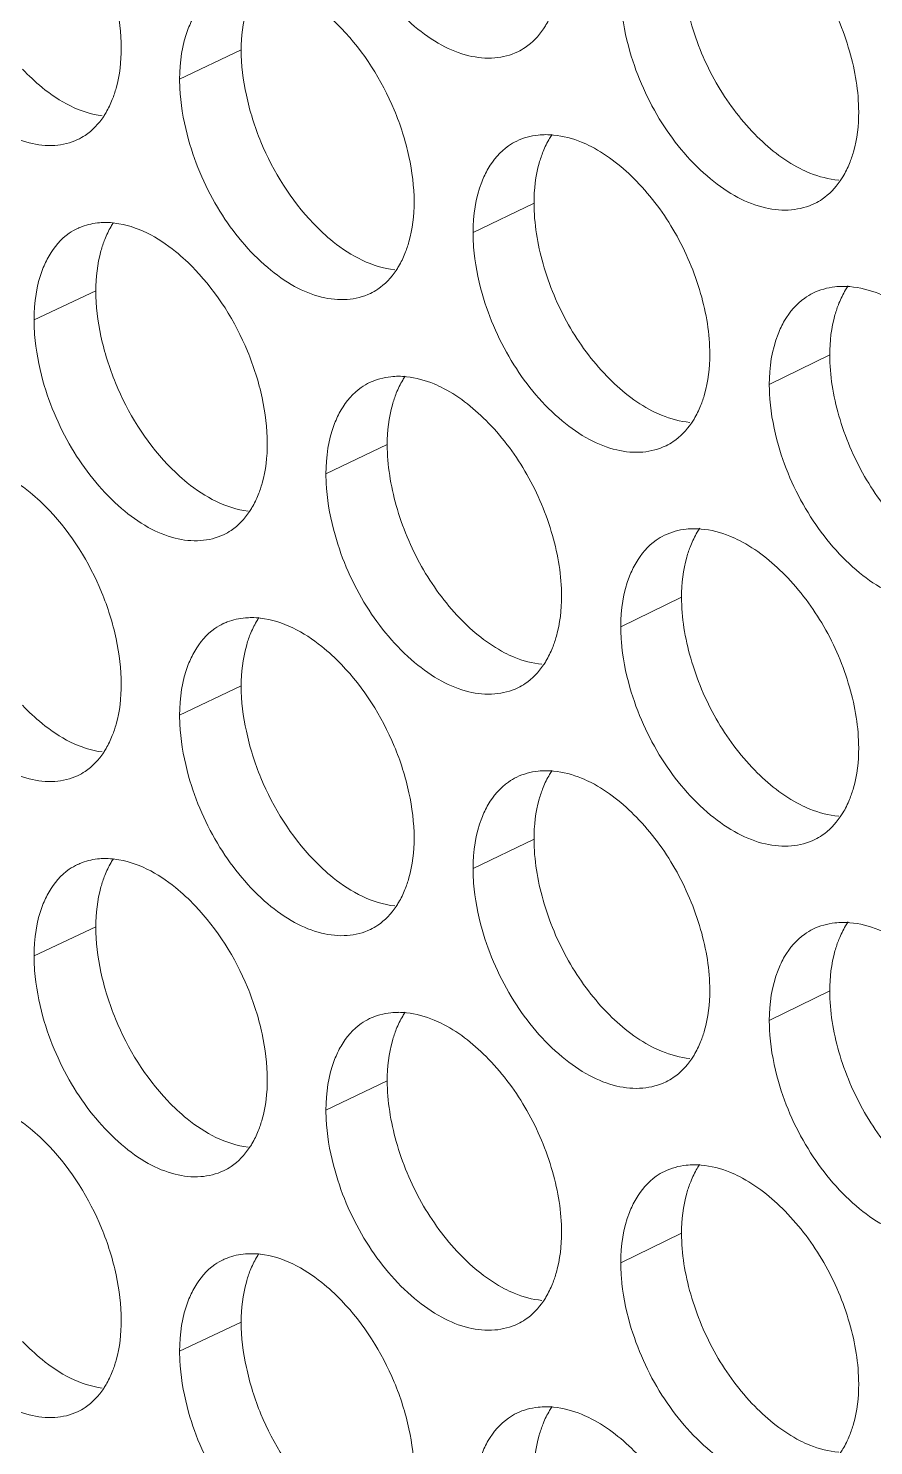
# Model space of a CAD drawing. Header units: millimetres. Extents: x 1177 to 4147, y 93 to 2194.
# Drawn here: x 2569.97 to 2580.43, y 845.47 to 863.01 of the extents above; entities that cross this region are included whole.
import ezdxf

# ---------------------------------------------------------------- set-up
doc = ezdxf.new("R2010")
doc.units = ezdxf.units.MM
doc.header["$LTSCALE"] = 0.1
doc.layers.get('0').update_dxf_attribs({"lineweight": 13})
doc.layers.add('标注', color=251, linetype='Continuous', lineweight=9)

# ---------------------------------------------------------------- blocks, each defined once
blk = doc.blocks.new('02')
at = {"layer": '标注'}
for p, q in [((4444.276, 823.764), (4443.187, 823.249)), ((4449.455, 821.055), (4448.376, 820.535)), ((4441.706, 819.503), (4440.612, 818.99)), ((4454.685, 818.371), (4453.616, 817.845)), ((4446.859, 816.782), (4445.775, 816.264)), ((4452.064, 814.085), (4450.989, 813.562)), ((4444.276, 812.514), (4443.187, 811.999)), ((4449.455, 809.805), (4448.376, 809.285)), ((4441.706, 808.253), (4440.612, 807.74)), ((4441.706, 808.253), (4440.612, 807.74)), ((4454.685, 807.121), (4453.616, 806.595)), ((4446.859, 805.532), (4445.775, 805.014)), ((4446.859, 805.532), (4445.775, 805.014)), ((4452.064, 802.835), (4450.989, 802.312)), ((4452.064, 802.835), (4450.989, 802.312)), ((4444.276, 801.264), (4443.187, 800.749))]:
    blk.add_line(p, q, dxfattribs=at)
for centre, radius, start, end in [((4449.664, 820.835), 1.43, 84.4925, 89.9118), ((4441.831, 819.655), 1.051, 110.5478, 115.181), ((4441.87, 819.31), 1.402, 83.021, 89.4851), ((4454.923, 818.132), 1.449, 85.444, 90.1903), ((4447.053, 816.571), 1.421, 84.008, 89.7708), ((4452.287, 813.856), 1.439, 84.9711, 90.0516), ((4444.455, 812.312), 1.411, 83.5175, 89.6286), ((4444.413, 812.658), 1.06, 111.219, 115.391), ((4449.664, 809.585), 1.43, 84.4925, 89.9118), ((4441.87, 808.06), 1.402, 83.021, 89.4851), ((4441.87, 808.06), 1.402, 83.021, 89.4851), ((4441.831, 808.405), 1.051, 110.5478, 115.181), ((4441.831, 808.405), 1.051, 110.5478, 115.181), ((4454.923, 806.882), 1.449, 85.444, 90.1903), ((4447.053, 805.321), 1.421, 84.008, 89.7708), ((4447.053, 805.321), 1.421, 84.008, 89.7708), ((4452.287, 802.606), 1.439, 84.9711, 90.0516), ((4452.287, 802.606), 1.439, 84.9711, 90.0516), ((4444.455, 801.062), 1.411, 83.5175, 89.6286), ((4444.413, 801.408), 1.06, 111.219, 115.391), ((4449.664, 798.335), 1.43, 84.4925, 89.9118)]:
    blk.add_arc(centre, radius, start, end, dxfattribs=at)
for points, knots in [([(4442.155, 823.795), (4442.155, 824.064), (4442.085, 824.622), (4441.745, 825.701), (4441.276, 826.453), (4440.884, 826.868)], [0, 0, 0, 0, 0.238218, 0.493853, 1, 1, 1, 1]), ([(4445.935, 826.436), (4446.06, 825.994), (4446.427, 825.162), (4447.134, 824.309), (4447.792, 823.841), (4448.277, 823.644), (4448.748, 823.596), (4449.042, 823.671), (4449.169, 823.732)], [0, 0, 0, 0, 0.295542, 0.576027, 0.700439, 0.810823, 0.909172, 1, 1, 1, 1]), ([(4445.935, 826.436), (4446.06, 825.994), (4446.427, 825.162), (4447.134, 824.309), (4447.792, 823.841), (4448.277, 823.644), (4448.748, 823.596), (4449.042, 823.671), (4449.169, 823.732)], [0, 0, 0, 0, 0.295542, 0.576027, 0.700439, 0.810823, 0.909172, 1, 1, 1, 1]), ([(4455.197, 822.668), (4455.197, 823.031), (4455.069, 823.782), (4454.624, 824.832), (4453.958, 825.725), (4453.389, 826.183), (4453.089, 826.336)], [0, 0, 0, 0, 0.247276, 0.512232, 0.770569, 1, 1, 1, 1]), ([(4455.197, 822.668), (4455.197, 823.031), (4455.069, 823.782), (4454.624, 824.832), (4453.958, 825.725), (4453.389, 826.183), (4453.089, 826.336)], [0, 0, 0, 0, 0.247276, 0.512232, 0.770569, 1, 1, 1, 1]), ([(4452.064, 825.335), (4452.064, 824.972), (4452.191, 824.22), (4452.632, 823.169), (4453.293, 822.275), (4453.861, 821.817), (4454.16, 821.665)], [0, 0, 0, 0, 0.24758, 0.512681, 0.770856, 1, 1, 1, 1]), ([(4452.064, 825.335), (4452.064, 824.972), (4452.191, 824.22), (4452.632, 823.169), (4453.293, 822.275), (4453.861, 821.817), (4454.16, 821.665)], [0, 0, 0, 0, 0.24758, 0.512681, 0.770856, 1, 1, 1, 1]), ([(4438.207, 824.909), (4438.329, 824.467), (4438.688, 823.637), (4439.382, 822.78), (4440.027, 822.306), (4440.504, 822.104), (4440.967, 822.049), (4441.257, 822.118), (4441.383, 822.177)], [0, 0, 0, 0, 0.29692, 0.578074, 0.702428, 0.812421, 0.910064, 1, 1, 1, 1]), ([(4446.05, 824.142), (4445.94, 824.257), (4445.535, 824.634), (4445.01, 824.92), (4444.615, 824.964)], [0, 0, 0, 0, 0.284731, 1, 1, 1, 1]), ([(4450.989, 824.812), (4450.989, 824.725), (4451.005, 824.361), (4451.075, 824.001), (4451.151, 823.735)], [0, 0, 0, 0, 0.238471, 1, 1, 1, 1]), ([(4450.989, 824.812), (4450.989, 824.725), (4451.005, 824.361), (4451.075, 824.001), (4451.151, 823.735)], [0, 0, 0, 0, 0.238471, 1, 1, 1, 1]), ([(4444.435, 824.675), (4444.409, 824.608), (4444.311, 824.314), (4444.276, 824.002), (4444.276, 823.764)], [0, 0, 0, 0, 0.232089, 1, 1, 1, 1]), ([(4443.454, 824.381), (4443.41, 824.305), (4443.243, 823.95), (4443.187, 823.551), (4443.187, 823.249)], [0, 0, 0, 0, 0.226658, 1, 1, 1, 1]), ([(4449.621, 824.135), (4449.637, 824.158), (4449.698, 824.255), (4449.749, 824.359), (4449.781, 824.44)], [0, 0, 0, 0, 0.242432, 1, 1, 1, 1]), ([(4449.621, 824.135), (4449.637, 824.158), (4449.698, 824.255), (4449.749, 824.359), (4449.781, 824.44)], [0, 0, 0, 0, 0.242432, 1, 1, 1, 1]), ([(4447.334, 821.075), (4447.334, 821.344), (4447.263, 821.902), (4446.92, 822.981), (4446.446, 823.73), (4446.05, 824.142)], [0, 0, 0, 0, 0.238081, 0.493556, 1, 1, 1, 1]), ([(4449.169, 823.732), (4449.213, 823.754), (4449.39, 823.855), (4449.535, 824.008), (4449.621, 824.135)], [0, 0, 0, 0, 0.2437, 1, 1, 1, 1]), ([(4449.169, 823.732), (4449.213, 823.754), (4449.39, 823.855), (4449.535, 824.008), (4449.621, 824.135)], [0, 0, 0, 0, 0.2437, 1, 1, 1, 1]), ([(4441.996, 822.885), (4442.023, 822.952), (4442.12, 823.245), (4442.155, 823.557), (4442.155, 823.795)], [0, 0, 0, 0, 0.232027, 1, 1, 1, 1]), ([(4444.276, 823.764), (4444.276, 823.496), (4444.347, 822.937), (4444.686, 821.858), (4445.157, 821.108), (4445.552, 820.695)], [0, 0, 0, 0, 0.238296, 0.493918, 1, 1, 1, 1]), ([(4451.151, 823.735), (4451.278, 823.292), (4451.649, 822.459), (4452.367, 821.609), (4453.032, 821.145), (4453.524, 820.952), (4454, 820.909), (4454.295, 820.987), (4454.423, 821.05)], [0, 0, 0, 0, 0.294634, 0.574682, 0.699134, 0.809777, 0.908589, 1, 1, 1, 1]), ([(4451.151, 823.735), (4451.278, 823.292), (4451.649, 822.459), (4452.367, 821.609), (4453.032, 821.145), (4453.524, 820.952), (4454, 820.909), (4454.295, 820.987), (4454.423, 821.05)], [0, 0, 0, 0, 0.294634, 0.574682, 0.699134, 0.809777, 0.908589, 1, 1, 1, 1]), ([(4440.411, 823.422), (4440.518, 823.308), (4440.914, 822.932), (4441.429, 822.645), (4441.819, 822.597)], [0, 0, 0, 0, 0.284983, 1, 1, 1, 1]), ([(4443.187, 823.249), (4443.187, 823.162), (4443.202, 822.798), (4443.271, 822.438), (4443.346, 822.171)], [0, 0, 0, 0, 0.238377, 1, 1, 1, 1]), ([(4441.844, 822.589), (4441.858, 822.612), (4441.917, 822.706), (4441.965, 822.807), (4441.996, 822.885)], [0, 0, 0, 0, 0.242305, 1, 1, 1, 1]), ([(4441.383, 822.177), (4441.428, 822.199), (4441.61, 822.301), (4441.757, 822.458), (4441.844, 822.589)], [0, 0, 0, 0, 0.243002, 1, 1, 1, 1]), ([(4455.034, 821.757), (4455.062, 821.823), (4455.161, 822.117), (4455.197, 822.43), (4455.197, 822.668)], [0, 0, 0, 0, 0.232772, 1, 1, 1, 1]), ([(4455.034, 821.757), (4455.062, 821.823), (4455.161, 822.117), (4455.197, 822.43), (4455.197, 822.668)], [0, 0, 0, 0, 0.232772, 1, 1, 1, 1]), ([(4449.666, 822.265), (4449.62, 822.265), (4449.443, 822.256), (4449.267, 822.209), (4449.148, 822.152)], [0, 0, 0, 0, 0.258394, 1, 1, 1, 1]), ([(4449.775, 822.27), (4449.76, 822.247), (4449.699, 822.15), (4449.648, 822.047), (4449.616, 821.966)], [0, 0, 0, 0, 0.242417, 1, 1, 1, 1]), ([(4450.466, 822.054), (4450.411, 822.082), (4450.2, 822.18), (4449.971, 822.242), (4449.801, 822.258)], [0, 0, 0, 0, 0.266613, 1, 1, 1, 1]), ([(4443.346, 822.171), (4443.47, 821.729), (4443.834, 820.898), (4444.537, 820.044), (4445.19, 819.573), (4445.673, 819.375), (4446.142, 819.324), (4446.434, 819.397), (4446.561, 819.458)], [0, 0, 0, 0, 0.295999, 0.576706, 0.701098, 0.811352, 0.909467, 1, 1, 1, 1]), ([(4449.148, 822.152), (4449.097, 822.127), (4448.894, 822.008), (4448.735, 821.821), (4448.645, 821.667)], [0, 0, 0, 0, 0.241979, 1, 1, 1, 1]), ([(4452.564, 818.381), (4452.564, 818.744), (4452.436, 819.496), (4451.993, 820.547), (4451.331, 821.441), (4450.765, 821.9), (4450.466, 822.054)], [0, 0, 0, 0, 0.24746, 0.512581, 0.770891, 1, 1, 1, 1]), ([(4449.616, 821.966), (4449.589, 821.9), (4449.491, 821.606), (4449.455, 821.293), (4449.455, 821.055)], [0, 0, 0, 0, 0.232387, 1, 1, 1, 1]), ([(4454.87, 821.447), (4454.886, 821.47), (4454.949, 821.569), (4455.001, 821.674), (4455.034, 821.757)], [0, 0, 0, 0, 0.242531, 1, 1, 1, 1]), ([(4454.87, 821.447), (4454.886, 821.47), (4454.949, 821.569), (4455.001, 821.674), (4455.034, 821.757)], [0, 0, 0, 0, 0.242531, 1, 1, 1, 1]), ([(4448.645, 821.667), (4448.6, 821.59), (4448.432, 821.236), (4448.376, 820.836), (4448.376, 820.535)], [0, 0, 0, 0, 0.227147, 1, 1, 1, 1]), ([(4454.16, 821.665), (4454.217, 821.636), (4454.433, 821.537), (4454.669, 821.476), (4454.843, 821.462)], [0, 0, 0, 0, 0.266627, 1, 1, 1, 1]), ([(4454.16, 821.665), (4454.217, 821.636), (4454.433, 821.537), (4454.669, 821.476), (4454.843, 821.462)], [0, 0, 0, 0, 0.266627, 1, 1, 1, 1]), ([(4454.423, 821.05), (4454.467, 821.071), (4454.641, 821.172), (4454.784, 821.322), (4454.87, 821.447)], [0, 0, 0, 0, 0.244132, 1, 1, 1, 1]), ([(4454.423, 821.05), (4454.467, 821.071), (4454.641, 821.172), (4454.784, 821.322), (4454.87, 821.447)], [0, 0, 0, 0, 0.244132, 1, 1, 1, 1]), ([(4447.173, 820.165), (4447.2, 820.232), (4447.299, 820.526), (4447.334, 820.838), (4447.334, 821.075)], [0, 0, 0, 0, 0.232325, 1, 1, 1, 1]), ([(4449.455, 821.055), (4449.455, 820.692), (4449.582, 819.94), (4450.02, 818.889), (4450.678, 817.994), (4451.243, 817.534), (4451.541, 817.38)], [0, 0, 0, 0, 0.247764, 0.513029, 0.771178, 1, 1, 1, 1]), ([(4441.383, 820.607), (4441.332, 820.583), (4441.127, 820.465), (4440.967, 820.277), (4440.878, 820.122)], [0, 0, 0, 0, 0.241405, 1, 1, 1, 1]), ([(4441.883, 820.712), (4441.846, 820.712), (4441.703, 820.707), (4441.561, 820.677), (4441.462, 820.64)], [0, 0, 0, 0, 0.257421, 1, 1, 1, 1]), ([(4442.016, 820.708), (4442.001, 820.686), (4441.943, 820.592), (4441.895, 820.491), (4441.864, 820.413)], [0, 0, 0, 0, 0.24229, 1, 1, 1, 1]), ([(4443.46, 819.877), (4443.352, 819.991), (4442.951, 820.367), (4442.433, 820.654), (4442.04, 820.701)], [0, 0, 0, 0, 0.2848, 1, 1, 1, 1]), ([(4445.552, 820.695), (4445.662, 820.58), (4446.067, 820.201), (4446.594, 819.916), (4446.991, 819.874)], [0, 0, 0, 0, 0.28484, 1, 1, 1, 1]), ([(4448.376, 820.535), (4448.376, 820.448), (4448.391, 820.084), (4448.461, 819.724), (4448.537, 819.458)], [0, 0, 0, 0, 0.238439, 1, 1, 1, 1]), ([(4441.864, 820.413), (4441.838, 820.346), (4441.74, 820.053), (4441.706, 819.74), (4441.706, 819.503)], [0, 0, 0, 0, 0.231941, 1, 1, 1, 1]), ([(4440.878, 820.122), (4440.833, 820.046), (4440.667, 819.691), (4440.612, 819.292), (4440.612, 818.99)], [0, 0, 0, 0, 0.226413, 1, 1, 1, 1]), ([(4447.016, 819.864), (4447.031, 819.887), (4447.092, 819.983), (4447.141, 820.086), (4447.173, 820.165)], [0, 0, 0, 0, 0.242387, 1, 1, 1, 1]), ([(4444.738, 816.807), (4444.738, 817.076), (4444.667, 817.634), (4444.326, 818.713), (4443.855, 819.463), (4443.46, 819.877)], [0, 0, 0, 0, 0.23815, 0.493704, 1, 1, 1, 1]), ([(4446.561, 819.458), (4446.606, 819.479), (4446.784, 819.581), (4446.93, 819.735), (4447.016, 819.864)], [0, 0, 0, 0, 0.243475, 1, 1, 1, 1]), ([(4441.706, 819.503), (4441.706, 819.234), (4441.776, 818.676), (4442.114, 817.596), (4442.582, 816.845), (4442.975, 816.43)], [0, 0, 0, 0, 0.238364, 0.494066, 1, 1, 1, 1]), ([(4454.918, 819.581), (4454.871, 819.581), (4454.69, 819.572), (4454.509, 819.522), (4454.388, 819.462)], [0, 0, 0, 0, 0.258411, 1, 1, 1, 1]), ([(4455.011, 819.592), (4454.995, 819.568), (4454.932, 819.47), (4454.881, 819.364), (4454.848, 819.282)], [0, 0, 0, 0, 0.242516, 1, 1, 1, 1]), ([(4455.726, 819.374), (4455.669, 819.403), (4455.45, 819.502), (4455.213, 819.563), (4455.038, 819.577)], [0, 0, 0, 0, 0.266684, 1, 1, 1, 1]), ([(4448.537, 819.458), (4448.662, 819.015), (4449.032, 818.182), (4449.744, 817.331), (4450.405, 816.865), (4450.894, 816.67), (4451.368, 816.624), (4451.662, 816.701), (4451.79, 816.763)], [0, 0, 0, 0, 0.295087, 0.575352, 0.699785, 0.810298, 0.90888, 1, 1, 1, 1]), ([(4454.388, 819.462), (4454.337, 819.437), (4454.135, 819.317), (4453.976, 819.13), (4453.886, 818.977)], [0, 0, 0, 0, 0.242339, 1, 1, 1, 1]), ([(4454.848, 819.282), (4454.821, 819.216), (4454.721, 818.922), (4454.685, 818.608), (4454.685, 818.371)], [0, 0, 0, 0, 0.232686, 1, 1, 1, 1]), ([(4440.612, 818.99), (4440.612, 818.903), (4440.627, 818.54), (4440.696, 818.179), (4440.77, 817.912)], [0, 0, 0, 0, 0.238347, 1, 1, 1, 1]), ([(4453.886, 818.977), (4453.841, 818.9), (4453.673, 818.546), (4453.616, 818.146), (4453.616, 817.845)], [0, 0, 0, 0, 0.227639, 1, 1, 1, 1]), ([(4452.401, 817.47), (4452.428, 817.537), (4452.528, 817.83), (4452.564, 818.143), (4452.564, 818.381)], [0, 0, 0, 0, 0.232623, 1, 1, 1, 1]), ([(4454.685, 818.371), (4454.685, 818.008), (4454.813, 817.256), (4455.256, 816.206), (4455.921, 815.314), (4456.491, 814.857), (4456.791, 814.706)], [0, 0, 0, 0, 0.247397, 0.512334, 0.770535, 1, 1, 1, 1]), ([(4447.059, 817.991), (4447.013, 817.991), (4446.838, 817.983), (4446.665, 817.937), (4446.547, 817.881)], [0, 0, 0, 0, 0.258386, 1, 1, 1, 1]), ([(4447.176, 817.993), (4447.161, 817.971), (4447.101, 817.875), (4447.051, 817.772), (4447.019, 817.693)], [0, 0, 0, 0, 0.242372, 1, 1, 1, 1]), ([(4447.855, 817.778), (4447.8, 817.806), (4447.593, 817.903), (4447.368, 817.966), (4447.201, 817.983)], [0, 0, 0, 0, 0.266572, 1, 1, 1, 1]), ([(4440.77, 817.912), (4440.893, 817.47), (4441.255, 816.639), (4441.953, 815.784), (4442.602, 815.312), (4443.082, 815.111), (4443.548, 815.058), (4443.839, 815.13), (4443.965, 815.189)], [0, 0, 0, 0, 0.296459, 0.577388, 0.701761, 0.811885, 0.909764, 1, 1, 1, 1]), ([(4446.547, 817.881), (4446.496, 817.856), (4446.292, 817.738), (4446.133, 817.55), (4446.043, 817.396)], [0, 0, 0, 0, 0.241792, 1, 1, 1, 1]), ([(4449.942, 814.1), (4449.942, 814.463), (4449.815, 815.215), (4449.375, 816.267), (4448.716, 817.162), (4448.152, 817.623), (4447.855, 817.778)], [0, 0, 0, 0, 0.247645, 0.51293, 0.771215, 1, 1, 1, 1]), ([(4453.616, 817.845), (4453.616, 817.758), (4453.631, 817.395), (4453.702, 817.035), (4453.778, 816.769)], [0, 0, 0, 0, 0.238502, 1, 1, 1, 1]), ([(4447.019, 817.693), (4446.993, 817.626), (4446.895, 817.332), (4446.859, 817.019), (4446.859, 816.782)], [0, 0, 0, 0, 0.232238, 1, 1, 1, 1]), ([(4452.239, 817.163), (4452.255, 817.186), (4452.317, 817.284), (4452.369, 817.389), (4452.401, 817.47)], [0, 0, 0, 0, 0.242481, 1, 1, 1, 1]), ([(4446.043, 817.396), (4445.998, 817.319), (4445.831, 816.965), (4445.775, 816.566), (4445.775, 816.264)], [0, 0, 0, 0, 0.226902, 1, 1, 1, 1]), ([(4451.541, 817.38), (4451.597, 817.352), (4451.81, 817.253), (4452.041, 817.191), (4452.213, 817.176)], [0, 0, 0, 0, 0.266595, 1, 1, 1, 1]), ([(4451.79, 816.763), (4451.834, 816.785), (4452.009, 816.885), (4452.153, 817.037), (4452.239, 817.163)], [0, 0, 0, 0, 0.24392, 1, 1, 1, 1]), ([(4444.578, 815.897), (4444.605, 815.964), (4444.703, 816.257), (4444.738, 816.57), (4444.738, 816.807)], [0, 0, 0, 0, 0.232176, 1, 1, 1, 1]), ([(4446.859, 816.782), (4446.859, 816.419), (4446.985, 815.667), (4447.421, 814.614), (4448.076, 813.718), (4448.638, 813.256), (4448.935, 813.102)], [0, 0, 0, 0, 0.247948, 0.513377, 0.771501, 1, 1, 1, 1]), ([(4453.778, 816.769), (4453.905, 816.325), (4454.28, 815.492), (4455.002, 814.643), (4455.671, 814.181), (4456.166, 813.99), (4456.644, 813.949), (4456.941, 814.029), (4457.07, 814.093)], [0, 0, 0, 0, 0.294183, 0.574014, 0.698487, 0.809259, 0.908301, 1, 1, 1, 1]), ([(4440.884, 815.618), (4440.776, 815.731), (4440.38, 816.106), (4439.868, 816.393), (4439.479, 816.444)], [0, 0, 0, 0, 0.284863, 1, 1, 1, 1]), ([(4442.975, 816.43), (4443.084, 816.316), (4443.484, 815.938), (4444.005, 815.652), (4444.398, 815.607)], [0, 0, 0, 0, 0.284914, 1, 1, 1, 1]), ([(4445.775, 816.264), (4445.775, 816.177), (4445.79, 815.813), (4445.86, 815.453), (4445.935, 815.186)], [0, 0, 0, 0, 0.238408, 1, 1, 1, 1]), ([(4444.423, 815.599), (4444.438, 815.621), (4444.498, 815.717), (4444.547, 815.818), (4444.578, 815.897)], [0, 0, 0, 0, 0.242345, 1, 1, 1, 1]), ([(4442.155, 812.545), (4442.155, 812.814), (4442.085, 813.372), (4441.745, 814.451), (4441.276, 815.203), (4440.884, 815.618)], [0, 0, 0, 0, 0.238218, 0.493853, 1, 1, 1, 1]), ([(4443.965, 815.189), (4444.01, 815.211), (4444.191, 815.313), (4444.337, 815.469), (4444.423, 815.599)], [0, 0, 0, 0, 0.243242, 1, 1, 1, 1]), ([(4452.286, 815.295), (4452.239, 815.295), (4452.06, 815.286), (4451.882, 815.237), (4451.762, 815.179)], [0, 0, 0, 0, 0.258402, 1, 1, 1, 1]), ([(4452.387, 815.303), (4452.371, 815.28), (4452.309, 815.182), (4452.258, 815.078), (4452.226, 814.996)], [0, 0, 0, 0, 0.242465, 1, 1, 1, 1]), ([(4453.089, 815.086), (4453.033, 815.114), (4452.819, 815.213), (4452.586, 815.275), (4452.413, 815.29)], [0, 0, 0, 0, 0.266651, 1, 1, 1, 1]), ([(4445.935, 815.186), (4446.06, 814.744), (4446.427, 813.912), (4447.134, 813.059), (4447.792, 812.591), (4448.277, 812.394), (4448.748, 812.346), (4449.042, 812.421), (4449.169, 812.482)], [0, 0, 0, 0, 0.295542, 0.576027, 0.700439, 0.810823, 0.909172, 1, 1, 1, 1]), ([(4451.762, 815.179), (4451.711, 815.154), (4451.508, 815.034), (4451.349, 814.847), (4451.259, 814.694)], [0, 0, 0, 0, 0.242161, 1, 1, 1, 1]), ([(4452.226, 814.996), (4452.199, 814.93), (4452.1, 814.636), (4452.064, 814.323), (4452.064, 814.085)], [0, 0, 0, 0, 0.232536, 1, 1, 1, 1]), ([(4455.197, 811.418), (4455.197, 811.781), (4455.069, 812.532), (4454.624, 813.582), (4453.958, 814.475), (4453.389, 814.933), (4453.089, 815.086)], [0, 0, 0, 0, 0.247276, 0.512232, 0.770569, 1, 1, 1, 1]), ([(4451.259, 814.694), (4451.214, 814.617), (4451.046, 814.263), (4450.989, 813.863), (4450.989, 813.562)], [0, 0, 0, 0, 0.227393, 1, 1, 1, 1]), ([(4449.781, 813.19), (4449.808, 813.256), (4449.907, 813.55), (4449.942, 813.863), (4449.942, 814.1)], [0, 0, 0, 0, 0.232474, 1, 1, 1, 1]), ([(4452.064, 814.085), (4452.064, 813.722), (4452.191, 812.97), (4452.632, 811.919), (4453.293, 811.025), (4453.861, 810.567), (4454.16, 810.415)], [0, 0, 0, 0, 0.24758, 0.512681, 0.770856, 1, 1, 1, 1]), ([(4444.464, 813.723), (4444.426, 813.723), (4444.279, 813.718), (4444.132, 813.686), (4444.03, 813.646)], [0, 0, 0, 0, 0.257534, 1, 1, 1, 1]), ([(4444.59, 813.723), (4444.575, 813.7), (4444.515, 813.605), (4444.467, 813.504), (4444.435, 813.425)], [0, 0, 0, 0, 0.242329, 1, 1, 1, 1]), ([(4446.05, 812.892), (4445.94, 813.007), (4445.535, 813.384), (4445.01, 813.67), (4444.615, 813.714)], [0, 0, 0, 0, 0.284731, 1, 1, 1, 1]), ([(4438.207, 813.659), (4438.329, 813.217), (4438.688, 812.387), (4439.382, 811.53), (4440.027, 811.056), (4440.504, 810.854), (4440.967, 810.799), (4441.257, 810.868), (4441.383, 810.927)], [0, 0, 0, 0, 0.29692, 0.578074, 0.702428, 0.812421, 0.910064, 1, 1, 1, 1]), ([(4443.959, 813.616), (4443.908, 813.591), (4443.703, 813.473), (4443.544, 813.286), (4443.454, 813.131)], [0, 0, 0, 0, 0.241601, 1, 1, 1, 1]), ([(4450.989, 813.562), (4450.989, 813.475), (4451.005, 813.111), (4451.075, 812.751), (4451.151, 812.485)], [0, 0, 0, 0, 0.238471, 1, 1, 1, 1]), ([(4444.435, 813.425), (4444.409, 813.358), (4444.311, 813.064), (4444.276, 812.752), (4444.276, 812.514)], [0, 0, 0, 0, 0.232089, 1, 1, 1, 1]), ([(4443.454, 813.131), (4443.41, 813.055), (4443.243, 812.7), (4443.187, 812.301), (4443.187, 811.999)], [0, 0, 0, 0, 0.226658, 1, 1, 1, 1]), ([(4448.935, 813.102), (4448.99, 813.074), (4449.199, 812.976), (4449.427, 812.913), (4449.595, 812.897)], [0, 0, 0, 0, 0.266559, 1, 1, 1, 1]), ([(4449.621, 812.885), (4449.637, 812.908), (4449.698, 813.005), (4449.749, 813.109), (4449.781, 813.19)], [0, 0, 0, 0, 0.242432, 1, 1, 1, 1]), ([(4447.334, 809.825), (4447.334, 810.094), (4447.263, 810.652), (4446.92, 811.731), (4446.446, 812.48), (4446.05, 812.892)], [0, 0, 0, 0, 0.238081, 0.493556, 1, 1, 1, 1]), ([(4449.169, 812.482), (4449.213, 812.504), (4449.39, 812.605), (4449.535, 812.758), (4449.621, 812.885)], [0, 0, 0, 0, 0.2437, 1, 1, 1, 1]), ([(4441.996, 811.635), (4442.023, 811.702), (4442.12, 811.995), (4442.155, 812.307), (4442.155, 812.545)], [0, 0, 0, 0, 0.232027, 1, 1, 1, 1]), ([(4444.276, 812.514), (4444.276, 812.246), (4444.347, 811.687), (4444.686, 810.608), (4445.157, 809.858), (4445.552, 809.445)], [0, 0, 0, 0, 0.238296, 0.493918, 1, 1, 1, 1]), ([(4451.151, 812.485), (4451.278, 812.042), (4451.649, 811.209), (4452.367, 810.359), (4453.032, 809.895), (4453.524, 809.702), (4454, 809.659), (4454.295, 809.737), (4454.423, 809.8)], [0, 0, 0, 0, 0.294634, 0.574682, 0.699134, 0.809777, 0.908589, 1, 1, 1, 1]), ([(4440.411, 812.172), (4440.518, 812.058), (4440.914, 811.682), (4441.429, 811.395), (4441.819, 811.347)], [0, 0, 0, 0, 0.284983, 1, 1, 1, 1]), ([(4443.187, 811.999), (4443.187, 811.912), (4443.202, 811.548), (4443.271, 811.188), (4443.346, 810.921)], [0, 0, 0, 0, 0.238377, 1, 1, 1, 1]), ([(4441.844, 811.339), (4441.858, 811.362), (4441.917, 811.456), (4441.965, 811.557), (4441.996, 811.635)], [0, 0, 0, 0, 0.242305, 1, 1, 1, 1]), ([(4441.383, 810.927), (4441.428, 810.949), (4441.61, 811.051), (4441.757, 811.208), (4441.844, 811.339)], [0, 0, 0, 0, 0.243002, 1, 1, 1, 1]), ([(4455.034, 810.507), (4455.062, 810.573), (4455.161, 810.867), (4455.197, 811.18), (4455.197, 811.418)], [0, 0, 0, 0, 0.232772, 1, 1, 1, 1]), ([(4449.666, 811.015), (4449.62, 811.015), (4449.443, 811.006), (4449.267, 810.959), (4449.148, 810.902)], [0, 0, 0, 0, 0.258394, 1, 1, 1, 1]), ([(4449.775, 811.02), (4449.76, 810.997), (4449.699, 810.9), (4449.648, 810.797), (4449.616, 810.716)], [0, 0, 0, 0, 0.242417, 1, 1, 1, 1]), ([(4450.466, 810.804), (4450.411, 810.832), (4450.2, 810.93), (4449.971, 810.992), (4449.801, 811.008)], [0, 0, 0, 0, 0.266613, 1, 1, 1, 1]), ([(4443.346, 810.921), (4443.47, 810.479), (4443.834, 809.648), (4444.537, 808.794), (4445.19, 808.323), (4445.673, 808.125), (4446.142, 808.074), (4446.434, 808.147), (4446.561, 808.208)], [0, 0, 0, 0, 0.295999, 0.576706, 0.701098, 0.811352, 0.909467, 1, 1, 1, 1]), ([(4449.148, 810.902), (4449.097, 810.877), (4448.894, 810.758), (4448.735, 810.571), (4448.645, 810.417)], [0, 0, 0, 0, 0.241979, 1, 1, 1, 1]), ([(4449.616, 810.716), (4449.589, 810.65), (4449.491, 810.356), (4449.455, 810.043), (4449.455, 809.805)], [0, 0, 0, 0, 0.232387, 1, 1, 1, 1]), ([(4452.564, 807.131), (4452.564, 807.494), (4452.436, 808.246), (4451.993, 809.297), (4451.331, 810.191), (4450.765, 810.65), (4450.466, 810.804)], [0, 0, 0, 0, 0.24746, 0.512581, 0.770891, 1, 1, 1, 1]), ([(4454.87, 810.197), (4454.886, 810.22), (4454.949, 810.319), (4455.001, 810.424), (4455.034, 810.507)], [0, 0, 0, 0, 0.242531, 1, 1, 1, 1]), ([(4448.645, 810.417), (4448.6, 810.34), (4448.432, 809.986), (4448.376, 809.586), (4448.376, 809.285)], [0, 0, 0, 0, 0.227147, 1, 1, 1, 1]), ([(4454.16, 810.415), (4454.217, 810.386), (4454.433, 810.287), (4454.669, 810.226), (4454.843, 810.212)], [0, 0, 0, 0, 0.266627, 1, 1, 1, 1]), ([(4454.423, 809.8), (4454.467, 809.821), (4454.641, 809.922), (4454.784, 810.072), (4454.87, 810.197)], [0, 0, 0, 0, 0.244132, 1, 1, 1, 1]), ([(4447.173, 808.915), (4447.2, 808.982), (4447.299, 809.276), (4447.334, 809.588), (4447.334, 809.825)], [0, 0, 0, 0, 0.232325, 1, 1, 1, 1]), ([(4449.455, 809.805), (4449.455, 809.442), (4449.582, 808.69), (4450.02, 807.639), (4450.678, 806.744), (4451.243, 806.284), (4451.541, 806.13)], [0, 0, 0, 0, 0.247764, 0.513029, 0.771178, 1, 1, 1, 1]), ([(4441.883, 809.462), (4441.846, 809.462), (4441.703, 809.457), (4441.561, 809.427), (4441.462, 809.39)], [0, 0, 0, 0, 0.257421, 1, 1, 1, 1]), ([(4441.883, 809.462), (4441.846, 809.462), (4441.703, 809.457), (4441.561, 809.427), (4441.462, 809.39)], [0, 0, 0, 0, 0.257421, 1, 1, 1, 1]), ([(4442.016, 809.458), (4442.001, 809.436), (4441.943, 809.342), (4441.895, 809.241), (4441.864, 809.163)], [0, 0, 0, 0, 0.24229, 1, 1, 1, 1]), ([(4442.016, 809.458), (4442.001, 809.436), (4441.943, 809.342), (4441.895, 809.241), (4441.864, 809.163)], [0, 0, 0, 0, 0.24229, 1, 1, 1, 1]), ([(4443.46, 808.627), (4443.352, 808.741), (4442.951, 809.117), (4442.433, 809.404), (4442.04, 809.451)], [0, 0, 0, 0, 0.2848, 1, 1, 1, 1]), ([(4443.46, 808.627), (4443.352, 808.741), (4442.951, 809.117), (4442.433, 809.404), (4442.04, 809.451)], [0, 0, 0, 0, 0.2848, 1, 1, 1, 1]), ([(4445.552, 809.445), (4445.662, 809.33), (4446.067, 808.951), (4446.594, 808.666), (4446.991, 808.624)], [0, 0, 0, 0, 0.28484, 1, 1, 1, 1]), ([(4441.383, 809.357), (4441.332, 809.333), (4441.127, 809.215), (4440.967, 809.027), (4440.878, 808.872)], [0, 0, 0, 0, 0.241405, 1, 1, 1, 1]), ([(4441.383, 809.357), (4441.332, 809.333), (4441.127, 809.215), (4440.967, 809.027), (4440.878, 808.872)], [0, 0, 0, 0, 0.241405, 1, 1, 1, 1]), ([(4448.376, 809.285), (4448.376, 809.198), (4448.391, 808.834), (4448.461, 808.474), (4448.537, 808.208)], [0, 0, 0, 0, 0.238439, 1, 1, 1, 1]), ([(4441.864, 809.163), (4441.838, 809.096), (4441.74, 808.803), (4441.706, 808.49), (4441.706, 808.253)], [0, 0, 0, 0, 0.231941, 1, 1, 1, 1]), ([(4441.864, 809.163), (4441.838, 809.096), (4441.74, 808.803), (4441.706, 808.49), (4441.706, 808.253)], [0, 0, 0, 0, 0.231941, 1, 1, 1, 1]), ([(4440.878, 808.872), (4440.833, 808.796), (4440.667, 808.441), (4440.612, 808.042), (4440.612, 807.74)], [0, 0, 0, 0, 0.226413, 1, 1, 1, 1]), ([(4440.878, 808.872), (4440.833, 808.796), (4440.667, 808.441), (4440.612, 808.042), (4440.612, 807.74)], [0, 0, 0, 0, 0.226413, 1, 1, 1, 1]), ([(4447.016, 808.614), (4447.031, 808.637), (4447.092, 808.733), (4447.141, 808.836), (4447.173, 808.915)], [0, 0, 0, 0, 0.242387, 1, 1, 1, 1]), ([(4444.738, 805.557), (4444.738, 805.826), (4444.667, 806.384), (4444.326, 807.463), (4443.855, 808.213), (4443.46, 808.627)], [0, 0, 0, 0, 0.23815, 0.493704, 1, 1, 1, 1]), ([(4444.738, 805.557), (4444.738, 805.826), (4444.667, 806.384), (4444.326, 807.463), (4443.855, 808.213), (4443.46, 808.627)], [0, 0, 0, 0, 0.23815, 0.493704, 1, 1, 1, 1]), ([(4446.561, 808.208), (4446.606, 808.229), (4446.784, 808.331), (4446.93, 808.485), (4447.016, 808.614)], [0, 0, 0, 0, 0.243475, 1, 1, 1, 1]), ([(4441.706, 808.253), (4441.706, 807.984), (4441.776, 807.426), (4442.114, 806.346), (4442.582, 805.595), (4442.975, 805.18)], [0, 0, 0, 0, 0.238364, 0.494066, 1, 1, 1, 1]), ([(4441.706, 808.253), (4441.706, 807.984), (4441.776, 807.426), (4442.114, 806.346), (4442.582, 805.595), (4442.975, 805.18)], [0, 0, 0, 0, 0.238364, 0.494066, 1, 1, 1, 1]), ([(4448.537, 808.208), (4448.662, 807.765), (4449.032, 806.932), (4449.744, 806.081), (4450.405, 805.615), (4450.894, 805.42), (4451.368, 805.374), (4451.662, 805.451), (4451.79, 805.513)], [0, 0, 0, 0, 0.295087, 0.575352, 0.699785, 0.810298, 0.90888, 1, 1, 1, 1]), ([(4454.388, 808.212), (4454.337, 808.187), (4454.135, 808.067), (4453.976, 807.88), (4453.886, 807.727)], [0, 0, 0, 0, 0.242339, 1, 1, 1, 1]), ([(4454.918, 808.331), (4454.871, 808.331), (4454.69, 808.322), (4454.509, 808.272), (4454.388, 808.212)], [0, 0, 0, 0, 0.258411, 1, 1, 1, 1]), ([(4455.011, 808.342), (4454.995, 808.318), (4454.932, 808.22), (4454.881, 808.114), (4454.848, 808.032)], [0, 0, 0, 0, 0.242516, 1, 1, 1, 1]), ([(4455.726, 808.124), (4455.669, 808.153), (4455.45, 808.252), (4455.213, 808.313), (4455.038, 808.327)], [0, 0, 0, 0, 0.266684, 1, 1, 1, 1]), ([(4454.848, 808.032), (4454.821, 807.966), (4454.721, 807.672), (4454.685, 807.358), (4454.685, 807.121)], [0, 0, 0, 0, 0.232686, 1, 1, 1, 1]), ([(4440.612, 807.74), (4440.612, 807.653), (4440.627, 807.29), (4440.696, 806.929), (4440.77, 806.662)], [0, 0, 0, 0, 0.238347, 1, 1, 1, 1]), ([(4440.612, 807.74), (4440.612, 807.653), (4440.627, 807.29), (4440.696, 806.929), (4440.77, 806.662)], [0, 0, 0, 0, 0.238347, 1, 1, 1, 1]), ([(4453.886, 807.727), (4453.841, 807.65), (4453.673, 807.296), (4453.616, 806.896), (4453.616, 806.595)], [0, 0, 0, 0, 0.227639, 1, 1, 1, 1]), ([(4452.401, 806.22), (4452.428, 806.287), (4452.528, 806.58), (4452.564, 806.893), (4452.564, 807.131)], [0, 0, 0, 0, 0.232623, 1, 1, 1, 1]), ([(4454.685, 807.121), (4454.685, 806.758), (4454.813, 806.006), (4455.256, 804.956), (4455.921, 804.064), (4456.491, 803.607), (4456.791, 803.456)], [0, 0, 0, 0, 0.247397, 0.512334, 0.770535, 1, 1, 1, 1]), ([(4447.059, 806.741), (4447.013, 806.741), (4446.838, 806.733), (4446.665, 806.687), (4446.547, 806.631)], [0, 0, 0, 0, 0.258386, 1, 1, 1, 1]), ([(4447.059, 806.741), (4447.013, 806.741), (4446.838, 806.733), (4446.665, 806.687), (4446.547, 806.631)], [0, 0, 0, 0, 0.258386, 1, 1, 1, 1]), ([(4447.176, 806.743), (4447.161, 806.721), (4447.101, 806.625), (4447.051, 806.522), (4447.019, 806.443)], [0, 0, 0, 0, 0.242372, 1, 1, 1, 1]), ([(4447.176, 806.743), (4447.161, 806.721), (4447.101, 806.625), (4447.051, 806.522), (4447.019, 806.443)], [0, 0, 0, 0, 0.242372, 1, 1, 1, 1]), ([(4447.855, 806.528), (4447.8, 806.556), (4447.593, 806.653), (4447.368, 806.716), (4447.201, 806.733)], [0, 0, 0, 0, 0.266572, 1, 1, 1, 1]), ([(4447.855, 806.528), (4447.8, 806.556), (4447.593, 806.653), (4447.368, 806.716), (4447.201, 806.733)], [0, 0, 0, 0, 0.266572, 1, 1, 1, 1]), ([(4440.77, 806.662), (4440.893, 806.22), (4441.255, 805.389), (4441.953, 804.534), (4442.602, 804.062), (4443.082, 803.861), (4443.548, 803.808), (4443.839, 803.88), (4443.965, 803.939)], [0, 0, 0, 0, 0.296459, 0.577388, 0.701761, 0.811885, 0.909764, 1, 1, 1, 1]), ([(4440.77, 806.662), (4440.893, 806.22), (4441.255, 805.389), (4441.953, 804.534), (4442.602, 804.062), (4443.082, 803.861), (4443.548, 803.808), (4443.839, 803.88), (4443.965, 803.939)], [0, 0, 0, 0, 0.296459, 0.577388, 0.701761, 0.811885, 0.909764, 1, 1, 1, 1]), ([(4446.547, 806.631), (4446.496, 806.606), (4446.292, 806.488), (4446.133, 806.3), (4446.043, 806.146)], [0, 0, 0, 0, 0.241792, 1, 1, 1, 1]), ([(4446.547, 806.631), (4446.496, 806.606), (4446.292, 806.488), (4446.133, 806.3), (4446.043, 806.146)], [0, 0, 0, 0, 0.241792, 1, 1, 1, 1]), ([(4447.019, 806.443), (4446.993, 806.376), (4446.895, 806.082), (4446.859, 805.769), (4446.859, 805.532)], [0, 0, 0, 0, 0.232238, 1, 1, 1, 1]), ([(4447.019, 806.443), (4446.993, 806.376), (4446.895, 806.082), (4446.859, 805.769), (4446.859, 805.532)], [0, 0, 0, 0, 0.232238, 1, 1, 1, 1]), ([(4449.942, 802.85), (4449.942, 803.213), (4449.815, 803.965), (4449.375, 805.017), (4448.716, 805.912), (4448.152, 806.373), (4447.855, 806.528)], [0, 0, 0, 0, 0.247645, 0.51293, 0.771215, 1, 1, 1, 1]), ([(4449.942, 802.85), (4449.942, 803.213), (4449.815, 803.965), (4449.375, 805.017), (4448.716, 805.912), (4448.152, 806.373), (4447.855, 806.528)], [0, 0, 0, 0, 0.247645, 0.51293, 0.771215, 1, 1, 1, 1]), ([(4453.616, 806.595), (4453.616, 806.508), (4453.631, 806.145), (4453.702, 805.785), (4453.778, 805.519)], [0, 0, 0, 0, 0.238502, 1, 1, 1, 1]), ([(4452.239, 805.913), (4452.255, 805.936), (4452.317, 806.034), (4452.369, 806.139), (4452.401, 806.22)], [0, 0, 0, 0, 0.242481, 1, 1, 1, 1]), ([(4446.043, 806.146), (4445.998, 806.069), (4445.831, 805.715), (4445.775, 805.316), (4445.775, 805.014)], [0, 0, 0, 0, 0.226902, 1, 1, 1, 1]), ([(4446.043, 806.146), (4445.998, 806.069), (4445.831, 805.715), (4445.775, 805.316), (4445.775, 805.014)], [0, 0, 0, 0, 0.226902, 1, 1, 1, 1]), ([(4451.541, 806.13), (4451.597, 806.102), (4451.81, 806.003), (4452.041, 805.941), (4452.213, 805.926)], [0, 0, 0, 0, 0.266595, 1, 1, 1, 1]), ([(4451.79, 805.513), (4451.834, 805.535), (4452.009, 805.635), (4452.153, 805.787), (4452.239, 805.913)], [0, 0, 0, 0, 0.24392, 1, 1, 1, 1]), ([(4444.578, 804.647), (4444.605, 804.714), (4444.703, 805.007), (4444.738, 805.32), (4444.738, 805.557)], [0, 0, 0, 0, 0.232176, 1, 1, 1, 1]), ([(4444.578, 804.647), (4444.605, 804.714), (4444.703, 805.007), (4444.738, 805.32), (4444.738, 805.557)], [0, 0, 0, 0, 0.232176, 1, 1, 1, 1]), ([(4446.859, 805.532), (4446.859, 805.169), (4446.985, 804.417), (4447.421, 803.364), (4448.076, 802.468), (4448.638, 802.006), (4448.935, 801.852)], [0, 0, 0, 0, 0.247948, 0.513377, 0.771501, 1, 1, 1, 1]), ([(4446.859, 805.532), (4446.859, 805.169), (4446.985, 804.417), (4447.421, 803.364), (4448.076, 802.468), (4448.638, 802.006), (4448.935, 801.852)], [0, 0, 0, 0, 0.247948, 0.513377, 0.771501, 1, 1, 1, 1]), ([(4453.778, 805.519), (4453.905, 805.075), (4454.28, 804.242), (4455.002, 803.393), (4455.671, 802.931), (4456.166, 802.74), (4456.644, 802.699), (4456.941, 802.779), (4457.07, 802.843)], [0, 0, 0, 0, 0.294183, 0.574014, 0.698487, 0.809259, 0.908301, 1, 1, 1, 1]), ([(4440.884, 804.368), (4440.776, 804.481), (4440.38, 804.856), (4439.868, 805.143), (4439.479, 805.194)], [0, 0, 0, 0, 0.284863, 1, 1, 1, 1]), ([(4442.975, 805.18), (4443.084, 805.066), (4443.484, 804.688), (4444.005, 804.402), (4444.398, 804.357)], [0, 0, 0, 0, 0.284914, 1, 1, 1, 1]), ([(4442.975, 805.18), (4443.084, 805.066), (4443.484, 804.688), (4444.005, 804.402), (4444.398, 804.357)], [0, 0, 0, 0, 0.284914, 1, 1, 1, 1]), ([(4445.775, 805.014), (4445.775, 804.927), (4445.79, 804.563), (4445.86, 804.203), (4445.935, 803.936)], [0, 0, 0, 0, 0.238408, 1, 1, 1, 1]), ([(4445.775, 805.014), (4445.775, 804.927), (4445.79, 804.563), (4445.86, 804.203), (4445.935, 803.936)], [0, 0, 0, 0, 0.238408, 1, 1, 1, 1]), ([(4444.423, 804.349), (4444.438, 804.371), (4444.498, 804.467), (4444.547, 804.568), (4444.578, 804.647)], [0, 0, 0, 0, 0.242345, 1, 1, 1, 1]), ([(4444.423, 804.349), (4444.438, 804.371), (4444.498, 804.467), (4444.547, 804.568), (4444.578, 804.647)], [0, 0, 0, 0, 0.242345, 1, 1, 1, 1]), ([(4442.155, 801.295), (4442.155, 801.564), (4442.085, 802.122), (4441.745, 803.201), (4441.276, 803.953), (4440.884, 804.368)], [0, 0, 0, 0, 0.238218, 0.493853, 1, 1, 1, 1]), ([(4443.965, 803.939), (4444.01, 803.961), (4444.191, 804.063), (4444.337, 804.219), (4444.423, 804.349)], [0, 0, 0, 0, 0.243242, 1, 1, 1, 1]), ([(4443.965, 803.939), (4444.01, 803.961), (4444.191, 804.063), (4444.337, 804.219), (4444.423, 804.349)], [0, 0, 0, 0, 0.243242, 1, 1, 1, 1]), ([(4445.935, 803.936), (4446.06, 803.494), (4446.427, 802.662), (4447.134, 801.809), (4447.792, 801.341), (4448.277, 801.144), (4448.748, 801.096), (4449.042, 801.171), (4449.169, 801.232)], [0, 0, 0, 0, 0.295542, 0.576027, 0.700439, 0.810823, 0.909172, 1, 1, 1, 1]), ([(4445.935, 803.936), (4446.06, 803.494), (4446.427, 802.662), (4447.134, 801.809), (4447.792, 801.341), (4448.277, 801.144), (4448.748, 801.096), (4449.042, 801.171), (4449.169, 801.232)], [0, 0, 0, 0, 0.295542, 0.576027, 0.700439, 0.810823, 0.909172, 1, 1, 1, 1]), ([(4451.762, 803.929), (4451.711, 803.904), (4451.508, 803.784), (4451.349, 803.597), (4451.259, 803.444)], [0, 0, 0, 0, 0.242161, 1, 1, 1, 1]), ([(4451.762, 803.929), (4451.711, 803.904), (4451.508, 803.784), (4451.349, 803.597), (4451.259, 803.444)], [0, 0, 0, 0, 0.242161, 1, 1, 1, 1]), ([(4452.286, 804.045), (4452.239, 804.045), (4452.06, 804.036), (4451.882, 803.987), (4451.762, 803.929)], [0, 0, 0, 0, 0.258402, 1, 1, 1, 1]), ([(4452.286, 804.045), (4452.239, 804.045), (4452.06, 804.036), (4451.882, 803.987), (4451.762, 803.929)], [0, 0, 0, 0, 0.258402, 1, 1, 1, 1]), ([(4452.387, 804.053), (4452.371, 804.03), (4452.309, 803.932), (4452.258, 803.828), (4452.226, 803.746)], [0, 0, 0, 0, 0.242465, 1, 1, 1, 1]), ([(4452.387, 804.053), (4452.371, 804.03), (4452.309, 803.932), (4452.258, 803.828), (4452.226, 803.746)], [0, 0, 0, 0, 0.242465, 1, 1, 1, 1]), ([(4453.089, 803.836), (4453.033, 803.864), (4452.819, 803.963), (4452.586, 804.025), (4452.413, 804.04)], [0, 0, 0, 0, 0.266651, 1, 1, 1, 1]), ([(4453.089, 803.836), (4453.033, 803.864), (4452.819, 803.963), (4452.586, 804.025), (4452.413, 804.04)], [0, 0, 0, 0, 0.266651, 1, 1, 1, 1]), ([(4452.226, 803.746), (4452.199, 803.68), (4452.1, 803.386), (4452.064, 803.073), (4452.064, 802.835)], [0, 0, 0, 0, 0.232536, 1, 1, 1, 1]), ([(4452.226, 803.746), (4452.199, 803.68), (4452.1, 803.386), (4452.064, 803.073), (4452.064, 802.835)], [0, 0, 0, 0, 0.232536, 1, 1, 1, 1]), ([(4455.197, 800.168), (4455.197, 800.531), (4455.069, 801.282), (4454.624, 802.332), (4453.958, 803.225), (4453.389, 803.683), (4453.089, 803.836)], [0, 0, 0, 0, 0.247276, 0.512232, 0.770569, 1, 1, 1, 1]), ([(4455.197, 800.168), (4455.197, 800.531), (4455.069, 801.282), (4454.624, 802.332), (4453.958, 803.225), (4453.389, 803.683), (4453.089, 803.836)], [0, 0, 0, 0, 0.247276, 0.512232, 0.770569, 1, 1, 1, 1]), ([(4451.259, 803.444), (4451.214, 803.367), (4451.046, 803.013), (4450.989, 802.613), (4450.989, 802.312)], [0, 0, 0, 0, 0.227393, 1, 1, 1, 1]), ([(4451.259, 803.444), (4451.214, 803.367), (4451.046, 803.013), (4450.989, 802.613), (4450.989, 802.312)], [0, 0, 0, 0, 0.227393, 1, 1, 1, 1]), ([(4449.781, 801.94), (4449.808, 802.006), (4449.907, 802.3), (4449.942, 802.613), (4449.942, 802.85)], [0, 0, 0, 0, 0.232474, 1, 1, 1, 1]), ([(4449.781, 801.94), (4449.808, 802.006), (4449.907, 802.3), (4449.942, 802.613), (4449.942, 802.85)], [0, 0, 0, 0, 0.232474, 1, 1, 1, 1]), ([(4452.064, 802.835), (4452.064, 802.472), (4452.191, 801.72), (4452.632, 800.669), (4453.293, 799.775), (4453.861, 799.317), (4454.16, 799.165)], [0, 0, 0, 0, 0.24758, 0.512681, 0.770856, 1, 1, 1, 1]), ([(4452.064, 802.835), (4452.064, 802.472), (4452.191, 801.72), (4452.632, 800.669), (4453.293, 799.775), (4453.861, 799.317), (4454.16, 799.165)], [0, 0, 0, 0, 0.24758, 0.512681, 0.770856, 1, 1, 1, 1]), ([(4444.464, 802.473), (4444.426, 802.473), (4444.279, 802.468), (4444.132, 802.436), (4444.03, 802.396)], [0, 0, 0, 0, 0.257534, 1, 1, 1, 1]), ([(4444.59, 802.473), (4444.575, 802.45), (4444.515, 802.355), (4444.467, 802.254), (4444.435, 802.175)], [0, 0, 0, 0, 0.242329, 1, 1, 1, 1]), ([(4446.05, 801.642), (4445.94, 801.757), (4445.535, 802.134), (4445.01, 802.42), (4444.615, 802.464)], [0, 0, 0, 0, 0.284731, 1, 1, 1, 1]), ([(4438.207, 802.409), (4438.329, 801.967), (4438.688, 801.137), (4439.382, 800.28), (4440.027, 799.806), (4440.504, 799.604), (4440.967, 799.549), (4441.257, 799.618), (4441.383, 799.677)], [0, 0, 0, 0, 0.29692, 0.578074, 0.702428, 0.812421, 0.910064, 1, 1, 1, 1]), ([(4443.959, 802.366), (4443.908, 802.341), (4443.703, 802.223), (4443.544, 802.036), (4443.454, 801.881)], [0, 0, 0, 0, 0.241601, 1, 1, 1, 1]), ([(4444.435, 802.175), (4444.409, 802.108), (4444.311, 801.814), (4444.276, 801.502), (4444.276, 801.264)], [0, 0, 0, 0, 0.232089, 1, 1, 1, 1]), ([(4450.989, 802.312), (4450.989, 802.225), (4451.005, 801.861), (4451.075, 801.501), (4451.151, 801.235)], [0, 0, 0, 0, 0.238471, 1, 1, 1, 1]), ([(4450.989, 802.312), (4450.989, 802.225), (4451.005, 801.861), (4451.075, 801.501), (4451.151, 801.235)], [0, 0, 0, 0, 0.238471, 1, 1, 1, 1]), ([(4449.621, 801.635), (4449.637, 801.658), (4449.698, 801.755), (4449.749, 801.859), (4449.781, 801.94)], [0, 0, 0, 0, 0.242432, 1, 1, 1, 1]), ([(4449.621, 801.635), (4449.637, 801.658), (4449.698, 801.755), (4449.749, 801.859), (4449.781, 801.94)], [0, 0, 0, 0, 0.242432, 1, 1, 1, 1]), ([(4443.454, 801.881), (4443.41, 801.805), (4443.243, 801.45), (4443.187, 801.051), (4443.187, 800.749)], [0, 0, 0, 0, 0.226658, 1, 1, 1, 1]), ([(4448.935, 801.852), (4448.99, 801.824), (4449.199, 801.726), (4449.427, 801.663), (4449.595, 801.647)], [0, 0, 0, 0, 0.266559, 1, 1, 1, 1]), ([(4448.935, 801.852), (4448.99, 801.824), (4449.199, 801.726), (4449.427, 801.663), (4449.595, 801.647)], [0, 0, 0, 0, 0.266559, 1, 1, 1, 1]), ([(4447.334, 798.575), (4447.334, 798.844), (4447.263, 799.402), (4446.92, 800.481), (4446.446, 801.23), (4446.05, 801.642)], [0, 0, 0, 0, 0.238081, 0.493556, 1, 1, 1, 1]), ([(4449.169, 801.232), (4449.213, 801.254), (4449.39, 801.355), (4449.535, 801.508), (4449.621, 801.635)], [0, 0, 0, 0, 0.2437, 1, 1, 1, 1]), ([(4449.169, 801.232), (4449.213, 801.254), (4449.39, 801.355), (4449.535, 801.508), (4449.621, 801.635)], [0, 0, 0, 0, 0.2437, 1, 1, 1, 1]), ([(4441.996, 800.385), (4442.023, 800.452), (4442.12, 800.745), (4442.155, 801.057), (4442.155, 801.295)], [0, 0, 0, 0, 0.232027, 1, 1, 1, 1]), ([(4444.276, 801.264), (4444.276, 800.996), (4444.347, 800.437), (4444.686, 799.358), (4445.157, 798.608), (4445.552, 798.195)], [0, 0, 0, 0, 0.238296, 0.493918, 1, 1, 1, 1]), ([(4451.151, 801.235), (4451.278, 800.792), (4451.649, 799.959), (4452.367, 799.109), (4453.032, 798.645), (4453.524, 798.452), (4454, 798.409), (4454.295, 798.487), (4454.423, 798.55)], [0, 0, 0, 0, 0.294634, 0.574682, 0.699134, 0.809777, 0.908589, 1, 1, 1, 1]), ([(4451.151, 801.235), (4451.278, 800.792), (4451.649, 799.959), (4452.367, 799.109), (4453.032, 798.645), (4453.524, 798.452), (4454, 798.409), (4454.295, 798.487), (4454.423, 798.55)], [0, 0, 0, 0, 0.294634, 0.574682, 0.699134, 0.809777, 0.908589, 1, 1, 1, 1]), ([(4440.411, 800.922), (4440.518, 800.808), (4440.914, 800.432), (4441.429, 800.145), (4441.819, 800.097)], [0, 0, 0, 0, 0.284983, 1, 1, 1, 1]), ([(4443.187, 800.749), (4443.187, 800.662), (4443.202, 800.298), (4443.271, 799.938), (4443.346, 799.671)], [0, 0, 0, 0, 0.238377, 1, 1, 1, 1]), ([(4441.844, 800.089), (4441.858, 800.112), (4441.917, 800.206), (4441.965, 800.307), (4441.996, 800.385)], [0, 0, 0, 0, 0.242305, 1, 1, 1, 1]), ([(4455.034, 799.257), (4455.062, 799.323), (4455.161, 799.617), (4455.197, 799.93), (4455.197, 800.168)], [0, 0, 0, 0, 0.232772, 1, 1, 1, 1]), ([(4455.034, 799.257), (4455.062, 799.323), (4455.161, 799.617), (4455.197, 799.93), (4455.197, 800.168)], [0, 0, 0, 0, 0.232772, 1, 1, 1, 1]), ([(4441.383, 799.677), (4441.428, 799.699), (4441.61, 799.801), (4441.757, 799.958), (4441.844, 800.089)], [0, 0, 0, 0, 0.243002, 1, 1, 1, 1]), ([(4443.346, 799.671), (4443.47, 799.229), (4443.834, 798.398), (4444.537, 797.544), (4445.19, 797.073), (4445.673, 796.875), (4446.142, 796.824), (4446.434, 796.897), (4446.561, 796.958)], [0, 0, 0, 0, 0.295999, 0.576706, 0.701098, 0.811352, 0.909467, 1, 1, 1, 1]), ([(4449.666, 799.765), (4449.62, 799.765), (4449.443, 799.756), (4449.267, 799.709), (4449.148, 799.652)], [0, 0, 0, 0, 0.258394, 1, 1, 1, 1]), ([(4449.775, 799.77), (4449.76, 799.747), (4449.699, 799.65), (4449.648, 799.547), (4449.616, 799.466)], [0, 0, 0, 0, 0.242417, 1, 1, 1, 1]), ([(4450.466, 799.554), (4450.411, 799.582), (4450.2, 799.68), (4449.971, 799.742), (4449.801, 799.758)], [0, 0, 0, 0, 0.266613, 1, 1, 1, 1]), ([(4449.148, 799.652), (4449.097, 799.627), (4448.894, 799.508), (4448.735, 799.321), (4448.645, 799.167)], [0, 0, 0, 0, 0.241979, 1, 1, 1, 1]), ([(4449.616, 799.466), (4449.589, 799.4), (4449.491, 799.106), (4449.455, 798.793), (4449.455, 798.555)], [0, 0, 0, 0, 0.232387, 1, 1, 1, 1]), ([(4452.564, 795.881), (4452.564, 796.244), (4452.436, 796.996), (4451.993, 798.047), (4451.331, 798.941), (4450.765, 799.4), (4450.466, 799.554)], [0, 0, 0, 0, 0.24746, 0.512581, 0.770891, 1, 1, 1, 1]), ([(4448.645, 799.167), (4448.6, 799.09), (4448.432, 798.736), (4448.376, 798.336), (4448.376, 798.035)], [0, 0, 0, 0, 0.227147, 1, 1, 1, 1]), ([(4454.16, 799.165), (4454.217, 799.136), (4454.433, 799.037), (4454.669, 798.976), (4454.843, 798.962)], [0, 0, 0, 0, 0.266627, 1, 1, 1, 1]), ([(4454.16, 799.165), (4454.217, 799.136), (4454.433, 799.037), (4454.669, 798.976), (4454.843, 798.962)], [0, 0, 0, 0, 0.266627, 1, 1, 1, 1]), ([(4454.87, 798.947), (4454.886, 798.97), (4454.949, 799.069), (4455.001, 799.174), (4455.034, 799.257)], [0, 0, 0, 0, 0.242531, 1, 1, 1, 1]), ([(4454.87, 798.947), (4454.886, 798.97), (4454.949, 799.069), (4455.001, 799.174), (4455.034, 799.257)], [0, 0, 0, 0, 0.242531, 1, 1, 1, 1])]:
    blk.add_open_spline(points, degree=3, knots=knots, dxfattribs=at)

msp = doc.modelspace()

# ---------------------------------------------------------------- block references
at = {"xscale": 0.7, "yscale": 0.7, "zscale": 0.7}
msp.add_blockref('02', (-538.391, 286.112), dxfattribs=at)

doc.saveas('drawing.dxf')
